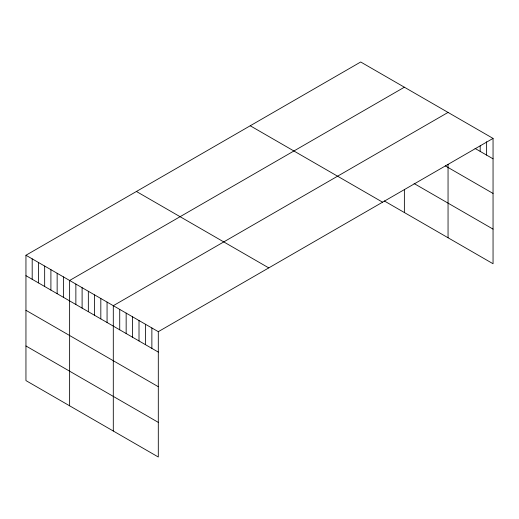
<?xml version="1.0" encoding="UTF-8"?>
<svg xmlns="http://www.w3.org/2000/svg" width="519" height="519" viewBox="0 0 519 519"><rect width="100%" height="100%" fill="white"/><g stroke="black" fill="none" stroke-linecap="round" stroke-linejoin="round"><path stroke-width="0.78" d="M493.05 138.404L158.301 331.673L158.301 457.005L25.95 380.596L25.95 255.257L360.699 61.995L493.05 138.404L493.05 263.743L384.274 200.937M404.372 87.211L69.624 280.474L69.624 405.813M448.053 112.422L113.298 305.691L113.298 431.03M475.047 148.428L493.05 158.82M445.276 165.866L493.05 193.444M414.084 183.525L493.05 229.119M250.229 125.773L382.581 202.183M136.419 191.479L268.771 267.895M25.95 255.257L158.301 331.673M25.95 275.68L158.301 352.09M25.95 310.297L158.301 386.713M25.95 345.972L158.301 422.382M486.621 141.758L486.621 155.11M480.192 145.904L480.192 151.399M448.053 164.387L448.053 237.76M404.372 189.461L404.372 212.543M151.872 327.956L151.872 348.379M145.443 324.245L145.443 344.668M139.014 320.534L139.014 340.957M132.585 316.824L132.585 337.24M126.156 313.113L126.156 333.529M119.727 309.402L119.727 329.818M107.063 302.09L107.063 322.507M100.822 298.483L100.822 318.906M94.581 294.883L94.581 315.299M88.34 291.282L88.34 311.698M82.106 287.682L82.106 308.098M75.865 284.075L75.865 304.497M63.383 276.874L63.383 297.29M57.148 273.273L57.148 293.689M50.907 269.666L50.907 290.089M44.666 266.065L44.666 286.482M38.425 262.465L38.425 282.881M32.191 258.864L32.191 279.28"/></g></svg>
